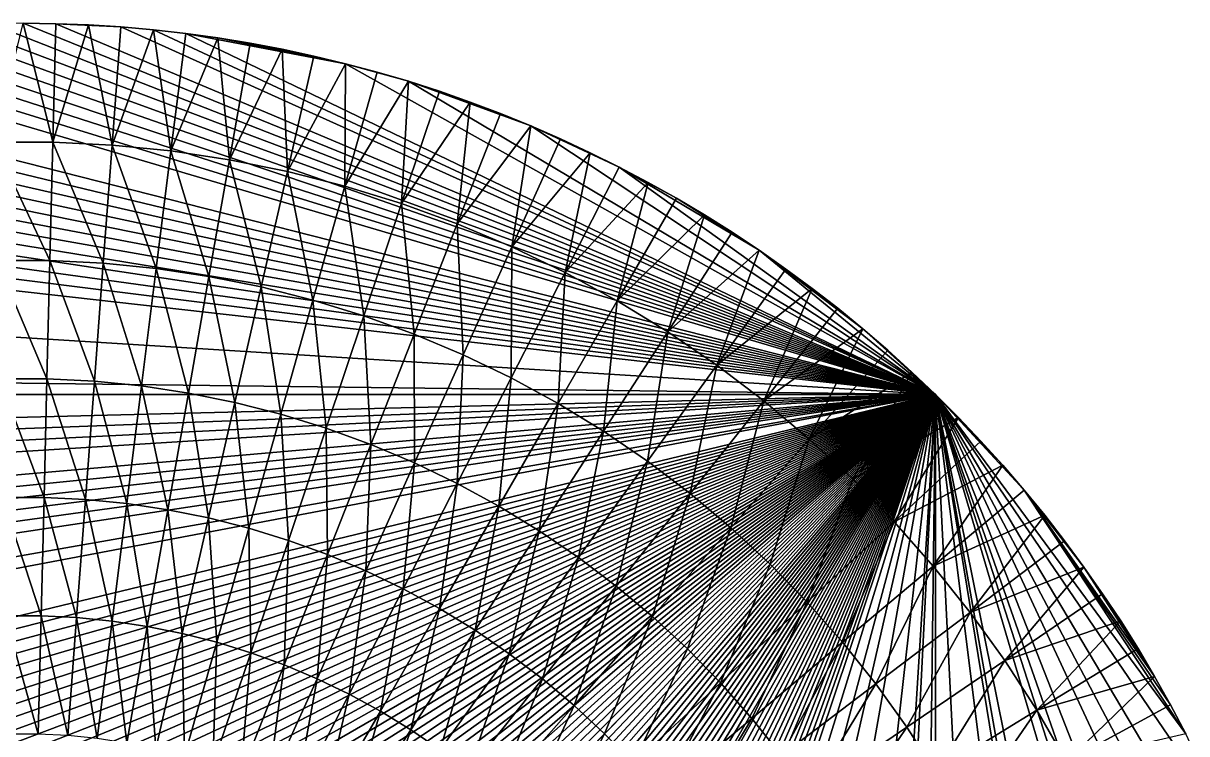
# Model space of a CAD drawing. Header units: millimetres. Extents: x -260 to 430, y -260 to 260.
# Drawn here: x 0 to 231.6, y 118.6 to 260 of the extents above; entities that cross this region are included whole.
import ezdxf

# ---------------------------------------------------------------- set-up
doc = ezdxf.new("R2010")
doc.units = ezdxf.units.MM
doc.header["$MEASUREMENT"] = 0
doc.layers.add('MESH_3D', color=2, linetype='CONTINUOUS')

msp = doc.modelspace()

# ---------------------------------------------------------------- linework, layer by layer
at = {"layer": 'MESH_3D'}
for points in [[(181.54, 186.13, 2950), (-12.96, 259.68, 2950), (-19.43, 259.27, 2950)], [(181.54, 186.13, 2950), (-6.48, 259.92, 2950), (-12.96, 259.68, 2950)], [(181.54, 186.13, 2950), (0, 260, 2950), (-6.48, 259.92, 2950)], [(-5.89, 236.36, 2285.71), (0, 260, 2300), (5.89, 236.36, 2285.71)], [(5.89, 236.36, 2285.71), (0, 260, 2300), (6.48, 259.92, 2300)], [(0, 260, 2950), (6.48, 259.92, 2300), (0, 260, 2300)], [(0, 260, 2950), (6.48, 259.92, 2950), (6.48, 259.92, 2300)], [(181.54, 186.13, 2950), (6.48, 259.92, 2950), (0, 260, 2950)], [(5.89, 236.36, 2285.71), (6.48, 259.92, 2300), (12.96, 259.68, 2300)], [(5.89, 236.36, 2285.71), (12.96, 259.68, 2300), (17.67, 235.77, 2285.71)], [(6.48, 259.92, 2950), (12.96, 259.68, 2300), (6.48, 259.92, 2300)], [(6.48, 259.92, 2950), (12.96, 259.68, 2950), (12.96, 259.68, 2300)], [(19.43, 259.27, 2950), (12.96, 259.68, 2950), (6.48, 259.92, 2950)], [(181.54, 186.13, 2950), (19.43, 259.27, 2950), (6.48, 259.92, 2950)], [(17.67, 235.77, 2285.71), (12.96, 259.68, 2300), (19.43, 259.27, 2300)], [(12.96, 259.68, 2950), (19.43, 259.27, 2300), (12.96, 259.68, 2300)], [(12.96, 259.68, 2950), (19.43, 259.27, 2950), (19.43, 259.27, 2300)], [(181.54, 186.13, 2950), (-38.75, 257.1, 2950), (-45.15, 256.05, 2950)], [(181.54, 186.13, 2950), (-32.33, 257.98, 2950), (-38.75, 257.1, 2950)], [(181.54, 186.13, 2950), (-25.89, 258.71, 2950), (-32.33, 257.98, 2950)], [(181.54, 186.13, 2950), (-19.43, 259.27, 2950), (-25.89, 258.71, 2950)], [(17.67, 235.77, 2285.71), (19.43, 259.27, 2300), (25.89, 258.71, 2300)], [(17.67, 235.77, 2285.71), (25.89, 258.71, 2300), (29.4, 234.59, 2285.71)], [(19.43, 259.27, 2950), (25.89, 258.71, 2300), (19.43, 259.27, 2300)], [(19.43, 259.27, 2950), (25.89, 258.71, 2950), (25.89, 258.71, 2300)], [(181.54, 186.13, 2950), (25.89, 258.71, 2950), (19.43, 259.27, 2950)], [(29.4, 234.59, 2285.71), (25.89, 258.71, 2300), (32.33, 257.98, 2300)], [(25.89, 258.71, 2950), (32.33, 257.98, 2300), (25.89, 258.71, 2300)], [(25.89, 258.71, 2950), (32.33, 257.98, 2950), (32.33, 257.98, 2300)], [(181.54, 186.13, 2950), (32.33, 257.98, 2950), (25.89, 258.71, 2950)], [(29.4, 234.59, 2285.71), (32.33, 257.98, 2300), (38.75, 257.1, 2300)], [(29.4, 234.59, 2285.71), (38.75, 257.1, 2300), (41.06, 232.84, 2285.71)], [(32.33, 257.98, 2950), (38.75, 257.1, 2300), (32.33, 257.98, 2300)], [(32.33, 257.98, 2950), (38.75, 257.1, 2950), (38.75, 257.1, 2300)], [(64.16, 251.96, 2950), (38.75, 257.1, 2950), (32.33, 257.98, 2950)], [(181.54, 186.13, 2950), (64.16, 251.96, 2950), (32.33, 257.98, 2950)], [(41.06, 232.84, 2285.71), (38.75, 257.1, 2300), (45.15, 256.05, 2300)], [(45.15, 256.05, 2950), (45.15, 256.05, 2300), (38.75, 257.1, 2300)], [(38.75, 257.1, 2950), (45.15, 256.05, 2950), (38.75, 257.1, 2300)], [(64.16, 251.96, 2950), (45.15, 256.05, 2950), (38.75, 257.1, 2950)], [(181.54, 186.13, 2950), (-51.52, 254.84, 2950), (-70.42, 250.28, 2950)], [(181.54, 186.13, 2950), (-45.15, 256.05, 2950), (-51.52, 254.84, 2950)], [(41.06, 232.84, 2285.71), (45.15, 256.05, 2300), (51.52, 254.84, 2300)], [(41.06, 232.84, 2285.71), (51.52, 254.84, 2300), (52.61, 230.5, 2285.71)], [(45.15, 256.05, 2950), (51.52, 254.84, 2300), (45.15, 256.05, 2300)], [(45.15, 256.05, 2950), (51.52, 254.84, 2950), (51.52, 254.84, 2300)], [(64.16, 251.96, 2950), (51.52, 254.84, 2950), (45.15, 256.05, 2950)], [(52.61, 230.5, 2285.71), (51.52, 254.84, 2300), (57.86, 253.48, 2300)], [(57.86, 253.48, 2950), (57.86, 253.48, 2300), (51.52, 254.84, 2300)], [(51.52, 254.84, 2950), (57.86, 253.48, 2950), (51.52, 254.84, 2300)], [(64.16, 251.96, 2950), (57.86, 253.48, 2950), (51.52, 254.84, 2950)], [(52.61, 230.5, 2285.71), (57.86, 253.48, 2300), (64.16, 251.96, 2300)], [(57.86, 253.48, 2950), (64.16, 251.96, 2300), (57.86, 253.48, 2300)], [(57.86, 253.48, 2950), (64.16, 251.96, 2950), (64.16, 251.96, 2300)], [(181.54, 186.13, 2950), (-70.42, 250.28, 2950), (-76.64, 248.45, 2950)], [(52.61, 230.5, 2285.71), (64.16, 251.96, 2300), (64.03, 227.59, 2285.71)], [(64.03, 227.59, 2285.71), (64.16, 251.96, 2300), (70.42, 250.28, 2300)], [(64.03, 227.59, 2285.71), (70.42, 250.28, 2300), (76.64, 248.45, 2300)], [(64.16, 251.96, 2950), (70.42, 250.28, 2300), (64.16, 251.96, 2300)], [(64.16, 251.96, 2950), (70.42, 250.28, 2950), (70.42, 250.28, 2300)], [(76.64, 248.45, 2950), (70.42, 250.28, 2950), (64.16, 251.96, 2950)], [(181.54, 186.13, 2950), (76.64, 248.45, 2950), (64.16, 251.96, 2950)], [(70.42, 250.28, 2950), (76.64, 248.45, 2300), (70.42, 250.28, 2300)], [(70.42, 250.28, 2950), (76.64, 248.45, 2950), (76.64, 248.45, 2300)], [(181.54, 186.13, 2950), (-76.64, 248.45, 2950), (-82.81, 246.46, 2950)], [(64.03, 227.59, 2285.71), (76.64, 248.45, 2300), (75.3, 224.12, 2285.71)], [(75.3, 224.12, 2285.71), (76.64, 248.45, 2300), (82.81, 246.46, 2300)], [(82.81, 246.46, 2950), (82.81, 246.46, 2300), (76.64, 248.45, 2300)], [(76.64, 248.45, 2950), (82.81, 246.46, 2950), (76.64, 248.45, 2300)], [(88.93, 244.32, 2950), (82.81, 246.46, 2950), (76.64, 248.45, 2950)], [(94.99, 242.03, 2950), (88.93, 244.32, 2950), (76.64, 248.45, 2950)], [(100.99, 239.58, 2950), (94.99, 242.03, 2950), (76.64, 248.45, 2950)], [(181.54, 186.13, 2950), (100.99, 239.58, 2950), (76.64, 248.45, 2950)], [(181.54, 186.13, 2950), (-82.81, 246.46, 2950), (-88.93, 244.32, 2950)], [(75.3, 224.12, 2285.71), (82.81, 246.46, 2300), (88.93, 244.32, 2300)], [(88.93, 244.32, 2950), (88.93, 244.32, 2300), (82.81, 246.46, 2300)], [(82.81, 246.46, 2950), (88.93, 244.32, 2950), (82.81, 246.46, 2300)], [(181.54, 186.13, 2950), (-88.93, 244.32, 2950), (-94.99, 242.03, 2950)], [(75.3, 224.12, 2285.71), (88.93, 244.32, 2300), (86.38, 220.09, 2285.71)], [(86.38, 220.09, 2285.71), (88.93, 244.32, 2300), (94.99, 242.03, 2300)], [(88.93, 244.32, 2950), (94.99, 242.03, 2950), (94.99, 242.03, 2300)], [(88.93, 244.32, 2950), (94.99, 242.03, 2300), (88.93, 244.32, 2300)], [(181.54, 186.13, 2950), (-94.99, 242.03, 2950), (-100.99, 239.58, 2950)], [(86.38, 220.09, 2285.71), (94.99, 242.03, 2300), (100.99, 239.58, 2300)], [(94.99, 242.03, 2950), (100.99, 239.58, 2950), (100.99, 239.58, 2300)], [(94.99, 242.03, 2950), (100.99, 239.58, 2300), (94.99, 242.03, 2300)], [(181.54, 186.13, 2950), (-100.99, 239.58, 2950), (-106.93, 236.99, 2950)], [(86.38, 220.09, 2285.71), (100.99, 239.58, 2300), (97.24, 215.51, 2285.71)], [(97.24, 215.51, 2285.71), (100.99, 239.58, 2300), (106.93, 236.99, 2300)], [(100.99, 239.58, 2950), (106.93, 236.99, 2950), (106.93, 236.99, 2300)], [(100.99, 239.58, 2950), (106.93, 236.99, 2300), (100.99, 239.58, 2300)], [(112.81, 234.25, 2950), (106.93, 236.99, 2950), (100.99, 239.58, 2950)], [(118.61, 231.37, 2950), (112.81, 234.25, 2950), (100.99, 239.58, 2950)], [(181.54, 186.13, 2950), (118.61, 231.37, 2950), (100.99, 239.58, 2950)], [(181.54, 186.13, 2950), (-106.93, 236.99, 2950), (-112.81, 234.25, 2950)], [(-5.89, 236.36, 2285.71), (5.89, 236.36, 2285.71), (5.31, 212.79, 2271.43)], [(-5.89, 236.36, 2285.71), (5.31, 212.79, 2271.43), (-5.31, 212.79, 2271.43)], [(5.89, 236.36, 2285.71), (15.91, 212.26, 2271.43), (5.31, 212.79, 2271.43)], [(5.89, 236.36, 2285.71), (17.67, 235.77, 2285.71), (15.91, 212.26, 2271.43)], [(97.24, 215.51, 2285.71), (106.93, 236.99, 2300), (112.81, 234.25, 2300)], [(106.93, 236.99, 2950), (112.81, 234.25, 2950), (112.81, 234.25, 2300)], [(106.93, 236.99, 2950), (112.81, 234.25, 2300), (106.93, 236.99, 2300)], [(181.54, 186.13, 2950), (-112.81, 234.25, 2950), (-118.61, 231.37, 2950)], [(17.67, 235.77, 2285.71), (26.47, 211.21, 2271.43), (15.91, 212.26, 2271.43)], [(17.67, 235.77, 2285.71), (29.4, 234.59, 2285.71), (26.47, 211.21, 2271.43)], [(29.4, 234.59, 2285.71), (36.96, 209.62, 2271.43), (26.47, 211.21, 2271.43)], [(29.4, 234.59, 2285.71), (41.06, 232.84, 2285.71), (36.96, 209.62, 2271.43)], [(97.24, 215.51, 2285.71), (112.81, 234.25, 2300), (107.86, 210.39, 2285.71)], [(107.86, 210.39, 2285.71), (112.81, 234.25, 2300), (118.61, 231.37, 2300)], [(112.81, 234.25, 2950), (118.61, 231.37, 2950), (118.61, 231.37, 2300)], [(112.81, 234.25, 2950), (118.61, 231.37, 2300), (112.81, 234.25, 2300)], [(41.06, 232.84, 2285.71), (47.37, 207.52, 2271.43), (36.96, 209.62, 2271.43)], [(41.06, 232.84, 2285.71), (52.61, 230.5, 2285.71), (47.37, 207.52, 2271.43)], [(181.54, 186.13, 2950), (-118.61, 231.37, 2950), (-124.35, 228.34, 2950)], [(52.61, 230.5, 2285.71), (57.65, 204.9, 2271.43), (47.37, 207.52, 2271.43)], [(52.61, 230.5, 2285.71), (64.03, 227.59, 2285.71), (57.65, 204.9, 2271.43)], [(107.86, 210.39, 2285.71), (118.61, 231.37, 2300), (124.35, 228.34, 2300)], [(118.61, 231.37, 2950), (124.35, 228.34, 2950), (124.35, 228.34, 2300)], [(118.61, 231.37, 2950), (124.35, 228.34, 2300), (118.61, 231.37, 2300)], [(130, 225.17, 2950), (124.35, 228.34, 2950), (118.61, 231.37, 2950)], [(146.46, 214.82, 2950), (130, 225.17, 2950), (118.61, 231.37, 2950)], [(181.54, 186.13, 2950), (146.46, 214.82, 2950), (118.61, 231.37, 2950)], [(181.54, 186.13, 2950), (-124.35, 228.34, 2950), (-130, 225.17, 2950)], [(64.03, 227.59, 2285.71), (67.79, 201.77, 2271.43), (57.65, 204.9, 2271.43)], [(64.03, 227.59, 2285.71), (75.3, 224.12, 2285.71), (67.79, 201.77, 2271.43)], [(107.86, 210.39, 2285.71), (124.35, 228.34, 2300), (118.21, 204.75, 2285.71)], [(118.21, 204.75, 2285.71), (124.35, 228.34, 2300), (130, 225.17, 2300)], [(124.35, 228.34, 2950), (130, 225.17, 2950), (130, 225.17, 2300)], [(124.35, 228.34, 2950), (130, 225.17, 2300), (124.35, 228.34, 2300)], [(181.54, 186.13, 2950), (-130, 225.17, 2950), (-135.57, 221.86, 2950)], [(118.21, 204.75, 2285.71), (130, 225.17, 2300), (135.57, 221.86, 2300)], [(130, 225.17, 2950), (135.57, 221.86, 2950), (135.57, 221.86, 2300)], [(130, 225.17, 2950), (135.57, 221.86, 2300), (130, 225.17, 2300)], [(141.06, 218.41, 2950), (135.57, 221.86, 2950), (130, 225.17, 2950)], [(146.46, 214.82, 2950), (141.06, 218.41, 2950), (130, 225.17, 2950)], [(75.3, 224.12, 2285.71), (77.77, 198.14, 2271.43), (67.79, 201.77, 2271.43)], [(75.3, 224.12, 2285.71), (86.38, 220.09, 2285.71), (77.77, 198.14, 2271.43)], [(181.54, 186.13, 2950), (-135.57, 221.86, 2950), (-156.99, 207.25, 2950)], [(86.38, 220.09, 2285.71), (87.55, 194.02, 2271.43), (77.77, 198.14, 2271.43)], [(86.38, 220.09, 2285.71), (97.24, 215.51, 2285.71), (87.55, 194.02, 2271.43)], [(118.21, 204.75, 2285.71), (135.57, 221.86, 2300), (128.27, 198.61, 2285.71)], [(128.27, 198.61, 2285.71), (135.57, 221.86, 2300), (141.06, 218.41, 2300)], [(135.57, 221.86, 2950), (141.06, 218.41, 2950), (141.06, 218.41, 2300)], [(135.57, 221.86, 2950), (141.06, 218.41, 2300), (135.57, 221.86, 2300)], [(128.27, 198.61, 2285.71), (141.06, 218.41, 2300), (146.46, 214.82, 2300)], [(141.06, 218.41, 2950), (146.46, 214.82, 2300), (141.06, 218.41, 2300)], [(141.06, 218.41, 2950), (146.46, 214.82, 2950), (146.46, 214.82, 2300)], [(97.24, 215.51, 2285.71), (97.11, 189.42, 2271.43), (87.55, 194.02, 2271.43)], [(97.24, 215.51, 2285.71), (107.86, 210.39, 2285.71), (97.11, 189.42, 2271.43)], [(128.27, 198.61, 2285.71), (146.46, 214.82, 2300), (138.01, 191.97, 2285.71)], [(138.01, 191.97, 2285.71), (146.46, 214.82, 2300), (151.77, 211.1, 2300)], [(146.46, 214.82, 2950), (151.77, 211.1, 2300), (146.46, 214.82, 2300)], [(146.46, 214.82, 2950), (151.77, 211.1, 2950), (151.77, 211.1, 2300)], [(156.99, 207.25, 2950), (151.77, 211.1, 2950), (146.46, 214.82, 2950)], [(167.12, 199.17, 2950), (156.99, 207.25, 2950), (146.46, 214.82, 2950)], [(181.54, 186.13, 2950), (167.12, 199.17, 2950), (146.46, 214.82, 2950)], [(-5.31, 212.79, 2271.43), (5.31, 212.79, 2271.43), (4.72, 189.23, 2257.14)], [(-5.31, 212.79, 2271.43), (4.72, 189.23, 2257.14), (-4.72, 189.23, 2257.14)], [(5.31, 212.79, 2271.43), (14.15, 188.76, 2257.14), (4.72, 189.23, 2257.14)], [(5.31, 212.79, 2271.43), (15.91, 212.26, 2271.43), (14.15, 188.76, 2257.14)], [(15.91, 212.26, 2271.43), (23.54, 187.82, 2257.14), (14.15, 188.76, 2257.14)], [(15.91, 212.26, 2271.43), (26.47, 211.21, 2271.43), (23.54, 187.82, 2257.14)], [(26.47, 211.21, 2271.43), (32.87, 186.41, 2257.14), (23.54, 187.82, 2257.14)], [(26.47, 211.21, 2271.43), (36.96, 209.62, 2271.43), (32.87, 186.41, 2257.14)], [(138.01, 191.97, 2285.71), (151.77, 211.1, 2300), (156.99, 207.25, 2300)], [(151.77, 211.1, 2950), (156.99, 207.25, 2300), (151.77, 211.1, 2300)], [(151.77, 211.1, 2950), (156.99, 207.25, 2950), (156.99, 207.25, 2300)], [(36.96, 209.62, 2271.43), (42.12, 184.54, 2257.14), (32.87, 186.41, 2257.14)], [(36.96, 209.62, 2271.43), (47.37, 207.52, 2271.43), (42.12, 184.54, 2257.14)], [(107.86, 210.39, 2285.71), (106.43, 184.34, 2271.43), (97.11, 189.42, 2271.43)], [(107.86, 210.39, 2285.71), (118.21, 204.75, 2285.71), (106.43, 184.34, 2271.43)], [(181.54, 186.13, 2950), (-156.99, 207.25, 2950), (-176.84, 190.59, 2950)], [(47.37, 207.52, 2271.43), (51.27, 182.21, 2257.14), (42.12, 184.54, 2257.14)], [(47.37, 207.52, 2271.43), (57.65, 204.9, 2271.43), (51.27, 182.21, 2257.14)], [(138.01, 191.97, 2285.71), (156.99, 207.25, 2300), (147.41, 184.85, 2285.71)], [(147.41, 184.85, 2285.71), (156.99, 207.25, 2300), (162.11, 203.28, 2300)], [(156.99, 207.25, 2950), (162.11, 203.28, 2300), (156.99, 207.25, 2300)], [(156.99, 207.25, 2950), (162.11, 203.28, 2950), (162.11, 203.28, 2300)], [(167.12, 199.17, 2950), (162.11, 203.28, 2950), (156.99, 207.25, 2950)], [(57.65, 204.9, 2271.43), (60.28, 179.43, 2257.14), (51.27, 182.21, 2257.14)], [(57.65, 204.9, 2271.43), (67.79, 201.77, 2271.43), (60.28, 179.43, 2257.14)], [(118.21, 204.75, 2285.71), (115.48, 178.81, 2271.43), (106.43, 184.34, 2271.43)], [(118.21, 204.75, 2285.71), (128.27, 198.61, 2285.71), (115.48, 178.81, 2271.43)], [(67.79, 201.77, 2271.43), (69.15, 176.2, 2257.14), (60.28, 179.43, 2257.14)], [(67.79, 201.77, 2271.43), (77.77, 198.14, 2271.43), (69.15, 176.2, 2257.14)], [(147.41, 184.85, 2285.71), (162.11, 203.28, 2300), (167.12, 199.17, 2300)], [(162.11, 203.28, 2950), (167.12, 199.17, 2300), (162.11, 203.28, 2300)], [(162.11, 203.28, 2950), (167.12, 199.17, 2950), (167.12, 199.17, 2300)], [(147.41, 184.85, 2285.71), (167.12, 199.17, 2300), (156.44, 177.27, 2285.71)], [(156.44, 177.27, 2285.71), (167.12, 199.17, 2300), (172.04, 194.94, 2300)], [(172.04, 194.94, 2950), (172.04, 194.94, 2300), (167.12, 199.17, 2300)], [(167.12, 199.17, 2950), (172.04, 194.94, 2950), (167.12, 199.17, 2300)], [(181.54, 186.13, 2950), (172.04, 194.94, 2950), (167.12, 199.17, 2950)], [(77.77, 198.14, 2271.43), (77.85, 172.54, 2257.14), (69.15, 176.2, 2257.14)], [(77.77, 198.14, 2271.43), (87.55, 194.02, 2271.43), (77.85, 172.54, 2257.14)], [(128.27, 198.61, 2285.71), (124.25, 172.83, 2271.43), (115.48, 178.81, 2271.43)], [(128.27, 198.61, 2285.71), (138.01, 191.97, 2285.71), (124.25, 172.83, 2271.43)], [(156.44, 177.27, 2285.71), (172.04, 194.94, 2300), (176.84, 190.59, 2300)], [(176.84, 190.59, 2950), (176.84, 190.59, 2300), (172.04, 194.94, 2300)], [(172.04, 194.94, 2950), (176.84, 190.59, 2950), (172.04, 194.94, 2300)], [(181.54, 186.13, 2950), (176.84, 190.59, 2950), (172.04, 194.94, 2950)], [(87.55, 194.02, 2271.43), (86.35, 168.44, 2257.14), (77.85, 172.54, 2257.14)], [(87.55, 194.02, 2271.43), (97.11, 189.42, 2271.43), (86.35, 168.44, 2257.14)], [(181.54, 186.13, 2950), (-176.84, 190.59, 2950), (-181.54, 186.13, 2950)], [(138.01, 191.97, 2285.71), (132.71, 166.42, 2271.43), (124.25, 172.83, 2271.43)], [(138.01, 191.97, 2285.71), (147.41, 184.85, 2285.71), (132.71, 166.42, 2271.43)], [(156.44, 177.27, 2285.71), (176.84, 190.59, 2300), (165.08, 169.25, 2285.71)], [(165.08, 169.25, 2285.71), (176.84, 190.59, 2300), (181.54, 186.13, 2300)], [(181.54, 186.13, 2950), (181.54, 186.13, 2300), (176.84, 190.59, 2300)], [(176.84, 190.59, 2950), (181.54, 186.13, 2950), (176.84, 190.59, 2300)], [(-4.72, 189.23, 2257.14), (4.72, 189.23, 2257.14), (4.13, 165.66, 2242.86)], [(-4.72, 189.23, 2257.14), (4.13, 165.66, 2242.86), (-4.13, 165.66, 2242.86)], [(4.72, 189.23, 2257.14), (12.38, 165.25, 2242.86), (4.13, 165.66, 2242.86)], [(4.72, 189.23, 2257.14), (14.15, 188.76, 2257.14), (12.38, 165.25, 2242.86)], [(14.15, 188.76, 2257.14), (20.61, 164.43, 2242.86), (12.38, 165.25, 2242.86)], [(14.15, 188.76, 2257.14), (23.54, 187.82, 2257.14), (20.61, 164.43, 2242.86)], [(23.54, 187.82, 2257.14), (28.78, 163.2, 2242.86), (20.61, 164.43, 2242.86)], [(23.54, 187.82, 2257.14), (32.87, 186.41, 2257.14), (28.78, 163.2, 2242.86)], [(97.11, 189.42, 2271.43), (94.64, 163.93, 2257.14), (86.35, 168.44, 2257.14)], [(97.11, 189.42, 2271.43), (106.43, 184.34, 2271.43), (94.64, 163.93, 2257.14)], [(181.54, 186.13, 2950), (-259.92, 6.48, 2950), (-260, 0, 2950)], [(181.54, 186.13, 2950), (-260, 0, 2950), (-259.92, -6.48, 2950)], [(181.54, 186.13, 2950), (-259.68, 12.96, 2950), (-259.92, 6.48, 2950)], [(181.54, 186.13, 2950), (-259.92, -6.48, 2950), (-259.68, -12.96, 2950)], [(181.54, 186.13, 2950), (-259.27, 19.43, 2950), (-259.68, 12.96, 2950)], [(181.54, 186.13, 2950), (-259.68, -12.96, 2950), (-259.27, -19.43, 2950)], [(181.54, 186.13, 2950), (-258.71, 25.89, 2950), (-259.27, 19.43, 2950)], [(181.54, 186.13, 2950), (-259.27, -19.43, 2950), (-258.71, -25.89, 2950)], [(181.54, 186.13, 2950), (-257.98, 32.33, 2950), (-258.71, 25.89, 2950)], [(181.54, 186.13, 2950), (-258.71, -25.89, 2950), (-257.98, -32.33, 2950)], [(181.54, 186.13, 2950), (-257.1, 38.75, 2950), (-257.98, 32.33, 2950)], [(181.54, 186.13, 2950), (-257.98, -32.33, 2950), (-257.1, -38.75, 2950)], [(181.54, 186.13, 2950), (-256.05, 45.15, 2950), (-257.1, 38.75, 2950)], [(181.54, 186.13, 2950), (-257.1, -38.75, 2950), (-256.05, -45.15, 2950)], [(181.54, 186.13, 2950), (-254.84, 51.52, 2950), (-256.05, 45.15, 2950)], [(181.54, 186.13, 2950), (-256.05, -45.15, 2950), (-254.84, -51.52, 2950)], [(181.54, 186.13, 2950), (-253.48, 57.86, 2950), (-254.84, 51.52, 2950)], [(181.54, 186.13, 2950), (-254.84, -51.52, 2950), (-253.48, -57.86, 2950)], [(181.54, 186.13, 2950), (-251.96, 64.16, 2950), (-253.48, 57.86, 2950)], [(181.54, 186.13, 2950), (-253.48, -57.86, 2950), (-251.96, -64.16, 2950)], [(181.54, 186.13, 2950), (-250.28, 70.42, 2950), (-251.96, 64.16, 2950)], [(181.54, 186.13, 2950), (-251.96, -64.16, 2950), (-250.28, -70.42, 2950)], [(181.54, 186.13, 2950), (-248.45, 76.64, 2950), (-250.28, 70.42, 2950)], [(181.54, 186.13, 2950), (-250.28, -70.42, 2950), (-248.45, -76.64, 2950)], [(181.54, 186.13, 2950), (-246.46, 82.81, 2950), (-248.45, 76.64, 2950)], [(181.54, 186.13, 2950), (-248.45, -76.64, 2950), (-246.46, -82.81, 2950)], [(181.54, 186.13, 2950), (-246.46, -82.81, 2950), (-244.32, -88.93, 2950)], [(181.54, 186.13, 2950), (-236.99, 106.93, 2950), (-246.46, 82.81, 2950)], [(181.54, 186.13, 2950), (-244.32, -88.93, 2950), (-242.03, -94.99, 2950)], [(181.54, 186.13, 2950), (-242.03, -94.99, 2950), (-239.58, -100.99, 2950)], [(181.54, 186.13, 2950), (-239.58, -100.99, 2950), (-236.99, -106.93, 2950)], [(181.54, 186.13, 2950), (-234.25, 112.81, 2950), (-236.99, 106.93, 2950)], [(181.54, 186.13, 2950), (-236.99, -106.93, 2950), (-234.25, -112.81, 2950)], [(181.54, 186.13, 2950), (-234.25, -112.81, 2950), (-231.37, -118.61, 2950)], [(181.54, 186.13, 2950), (-228.34, 124.35, 2950), (-234.25, 112.81, 2950)], [(181.54, 186.13, 2950), (-231.37, -118.61, 2950), (-228.34, -124.35, 2950)], [(181.54, 186.13, 2950), (-225.17, 130, 2950), (-228.34, 124.35, 2950)], [(181.54, 186.13, 2950), (-228.34, -124.35, 2950), (-225.17, -130, 2950)], [(181.54, 186.13, 2950), (-221.86, 135.57, 2950), (-225.17, 130, 2950)], [(181.54, 186.13, 2950), (-225.17, -130, 2950), (-221.86, -135.57, 2950)], [(181.54, 186.13, 2950), (-218.41, 141.06, 2950), (-221.86, 135.57, 2950)], [(181.54, 186.13, 2950), (-221.86, -135.57, 2950), (-218.41, -141.06, 2950)], [(181.54, 186.13, 2950), (-214.82, 146.46, 2950), (-218.41, 141.06, 2950)], [(181.54, 186.13, 2950), (-218.41, -141.06, 2950), (-214.82, -146.46, 2950)], [(181.54, 186.13, 2950), (-211.1, 151.77, 2950), (-214.82, 146.46, 2950)], [(181.54, 186.13, 2950), (-214.82, -146.46, 2950), (-211.1, -151.77, 2950)], [(181.54, 186.13, 2950), (-211.1, -151.77, 2950), (-207.25, -156.99, 2950)], [(181.54, 186.13, 2950), (-203.28, 162.11, 2950), (-211.1, 151.77, 2950)], [(181.54, 186.13, 2950), (-207.25, -156.99, 2950), (-203.28, -162.11, 2950)], [(181.54, 186.13, 2950), (-199.17, 167.12, 2950), (-203.28, 162.11, 2950)], [(181.54, 186.13, 2950), (-203.28, -162.11, 2950), (-199.17, -167.12, 2950)], [(181.54, 186.13, 2950), (-194.94, 172.04, 2950), (-199.17, 167.12, 2950)], [(181.54, 186.13, 2950), (-199.17, -167.12, 2950), (-194.94, -172.04, 2950)], [(181.54, 186.13, 2950), (-190.59, 176.84, 2950), (-194.94, 172.04, 2950)], [(181.54, 186.13, 2950), (-194.94, -172.04, 2950), (-190.59, -176.84, 2950)], [(181.54, 186.13, 2950), (-190.59, -176.84, 2950), (-186.13, -181.54, 2950)], [(181.54, 186.13, 2950), (-181.54, 186.13, 2950), (-190.59, 176.84, 2950)], [(181.54, 186.13, 2950), (-186.13, -181.54, 2950), (-181.54, -186.13, 2950)], [(181.54, 186.13, 2950), (-181.54, -186.13, 2950), (-176.84, -190.59, 2950)], [(181.54, 186.13, 2950), (-176.84, -190.59, 2950), (-172.04, -194.94, 2950)], [(181.54, 186.13, 2950), (-172.04, -194.94, 2950), (-167.12, -199.17, 2950)], [(181.54, 186.13, 2950), (-167.12, -199.17, 2950), (-162.11, -203.28, 2950)], [(181.54, 186.13, 2950), (-162.11, -203.28, 2950), (-156.99, -207.25, 2950)], [(181.54, 186.13, 2950), (-156.99, -207.25, 2950), (-151.77, -211.1, 2950)], [(181.54, 186.13, 2950), (-151.77, -211.1, 2950), (-146.46, -214.82, 2950)], [(181.54, 186.13, 2950), (-146.46, -214.82, 2950), (-141.06, -218.41, 2950)], [(181.54, 186.13, 2950), (-141.06, -218.41, 2950), (-135.57, -221.86, 2950)], [(181.54, 186.13, 2950), (-135.57, -221.86, 2950), (-130, -225.17, 2950)], [(181.54, 186.13, 2950), (-130, -225.17, 2950), (-124.35, -228.34, 2950)], [(181.54, 186.13, 2950), (-124.35, -228.34, 2950), (-118.61, -231.37, 2950)], [(181.54, 186.13, 2950), (-118.61, -231.37, 2950), (-112.81, -234.25, 2950)], [(181.54, 186.13, 2950), (-112.81, -234.25, 2950), (-106.93, -236.99, 2950)], [(181.54, 186.13, 2950), (-106.93, -236.99, 2950), (-100.99, -239.58, 2950)], [(181.54, 186.13, 2950), (-100.99, -239.58, 2950), (-94.99, -242.03, 2950)], [(181.54, 186.13, 2950), (-94.99, -242.03, 2950), (-88.93, -244.32, 2950)], [(181.54, 186.13, 2950), (-88.93, -244.32, 2950), (-82.81, -246.46, 2950)], [(181.54, 186.13, 2950), (-82.81, -246.46, 2950), (-76.64, -248.45, 2950)], [(181.54, 186.13, 2950), (-76.64, -248.45, 2950), (-70.42, -250.28, 2950)], [(181.54, 186.13, 2950), (-70.42, -250.28, 2950), (-64.16, -251.96, 2950)], [(181.54, 186.13, 2950), (-64.16, -251.96, 2950), (-57.86, -253.48, 2950)], [(181.54, 186.13, 2950), (-57.86, -253.48, 2950), (-51.52, -254.84, 2950)], [(181.54, 186.13, 2950), (-51.52, -254.84, 2950), (-45.15, -256.05, 2950)], [(181.54, 186.13, 2950), (-45.15, -256.05, 2950), (-38.75, -257.1, 2950)], [(181.54, 186.13, 2950), (-38.75, -257.1, 2950), (-32.33, -257.98, 2950)], [(181.54, 186.13, 2950), (-32.33, -257.98, 2950), (-25.89, -258.71, 2950)], [(181.54, 186.13, 2950), (-25.89, -258.71, 2950), (-19.43, -259.27, 2950)], [(181.54, 186.13, 2950), (-19.43, -259.27, 2950), (-12.96, -259.68, 2950)], [(181.54, 186.13, 2950), (-12.96, -259.68, 2950), (-6.48, -259.92, 2950)], [(181.54, 186.13, 2950), (-6.48, -259.92, 2950), (0, -260, 2950)], [(181.54, 186.13, 2950), (0, -260, 2950), (6.48, -259.92, 2950)], [(181.54, 186.13, 2950), (6.48, -259.92, 2950), (12.96, -259.68, 2950)], [(181.54, 186.13, 2950), (12.96, -259.68, 2950), (19.43, -259.27, 2950)], [(181.54, 186.13, 2950), (19.43, -259.27, 2950), (25.89, -258.71, 2950)], [(181.54, 186.13, 2950), (25.89, -258.71, 2950), (32.33, -257.98, 2950)], [(32.87, 186.41, 2257.14), (36.87, 161.56, 2242.86), (28.78, 163.2, 2242.86)], [(181.54, 186.13, 2950), (32.33, -257.98, 2950), (45.15, -256.05, 2950)], [(32.87, 186.41, 2257.14), (42.12, 184.54, 2257.14), (36.87, 161.56, 2242.86)], [(181.54, 186.13, 2950), (45.15, -256.05, 2950), (64.16, -251.96, 2950)], [(181.54, 186.13, 2950), (64.16, -251.96, 2950), (82.81, -246.46, 2950)], [(181.54, 186.13, 2950), (82.81, -246.46, 2950), (106.93, -236.99, 2950)], [(181.54, 186.13, 2950), (106.93, -236.99, 2950), (135.57, -221.86, 2950)], [(181.54, 186.13, 2950), (135.57, -221.86, 2950), (156.99, -207.25, 2950)], [(181.54, 186.13, 2950), (156.99, -207.25, 2950), (162.11, -203.28, 2950)], [(181.54, 186.13, 2950), (162.11, -203.28, 2950), (176.84, -190.59, 2950)], [(165.08, 169.25, 2285.71), (181.54, 186.13, 2300), (186.13, 181.54, 2300)], [(181.54, 186.13, 2950), (176.84, -190.59, 2950), (181.54, -186.13, 2950)], [(181.54, 186.13, 2950), (186.13, 181.54, 2300), (181.54, 186.13, 2300)], [(181.54, 186.13, 2950), (186.13, 181.54, 2950), (186.13, 181.54, 2300)], [(181.54, 186.13, 2950), (199.17, 167.12, 2950), (194.94, 172.04, 2950)], [(181.54, 186.13, 2950), (194.94, 172.04, 2950), (190.59, 176.84, 2950)], [(181.54, 186.13, 2950), (190.59, 176.84, 2950), (186.13, 181.54, 2950)], [(181.54, 186.13, 2950), (231.37, -118.61, 2950), (234.25, -112.81, 2950)], [(181.54, 186.13, 2950), (253.48, -57.86, 2950), (256.05, -45.15, 2950)], [(181.54, 186.13, 2950), (256.05, -45.15, 2950), (257.98, -32.33, 2950)], [(181.54, 186.13, 2950), (250.28, 70.42, 2950), (239.58, 100.99, 2950)], [(181.54, 186.13, 2950), (199.17, -167.12, 2950), (221.86, -135.57, 2950)], [(181.54, 186.13, 2950), (181.54, -186.13, 2950), (199.17, -167.12, 2950)], [(181.54, 186.13, 2950), (221.86, -135.57, 2950), (231.37, -118.61, 2950)], [(181.54, 186.13, 2950), (234.25, -112.81, 2950), (239.58, -100.99, 2950)], [(181.54, 186.13, 2950), (239.58, -100.99, 2950), (253.48, -57.86, 2950)], [(181.54, 186.13, 2950), (256.05, 45.15, 2950), (250.28, 70.42, 2950)], [(181.54, 186.13, 2950), (257.98, -32.33, 2950), (259.68, -12.96, 2950)], [(181.54, 186.13, 2950), (259.27, 19.43, 2950), (256.05, 45.15, 2950)], [(181.54, 186.13, 2950), (259.68, -12.96, 2950), (259.27, 19.43, 2950)], [(181.54, 186.13, 2950), (239.58, 100.99, 2950), (231.37, 118.61, 2950)], [(181.54, 186.13, 2950), (231.37, 118.61, 2950), (199.17, 167.12, 2950)], [(42.12, 184.54, 2257.14), (44.88, 159.52, 2242.86), (36.87, 161.56, 2242.86)], [(42.12, 184.54, 2257.14), (51.27, 182.21, 2257.14), (44.88, 159.52, 2242.86)], [(106.43, 184.34, 2271.43), (102.7, 159, 2257.14), (94.64, 163.93, 2257.14)], [(106.43, 184.34, 2271.43), (115.48, 178.81, 2271.43), (102.7, 159, 2257.14)], [(147.41, 184.85, 2285.71), (140.84, 159.6, 2271.43), (132.71, 166.42, 2271.43)], [(147.41, 184.85, 2285.71), (156.44, 177.27, 2285.71), (140.84, 159.6, 2271.43)], [(51.27, 182.21, 2257.14), (52.78, 157.09, 2242.86), (44.88, 159.52, 2242.86)], [(51.27, 182.21, 2257.14), (60.28, 179.43, 2257.14), (52.78, 157.09, 2242.86)], [(165.08, 169.25, 2285.71), (186.13, 181.54, 2300), (173.31, 160.81, 2285.71)], [(173.31, 160.81, 2285.71), (186.13, 181.54, 2300), (190.59, 176.84, 2300)], [(190.59, 176.84, 2950), (190.59, 176.84, 2300), (186.13, 181.54, 2300)], [(186.13, 181.54, 2950), (190.59, 176.84, 2950), (186.13, 181.54, 2300)], [(60.28, 179.43, 2257.14), (60.54, 154.26, 2242.86), (52.78, 157.09, 2242.86)], [(60.28, 179.43, 2257.14), (69.15, 176.2, 2257.14), (60.54, 154.26, 2242.86)], [(115.48, 178.81, 2271.43), (110.49, 153.69, 2257.14), (102.7, 159, 2257.14)], [(115.48, 178.81, 2271.43), (124.25, 172.83, 2271.43), (110.49, 153.69, 2257.14)], [(69.15, 176.2, 2257.14), (68.16, 151.05, 2242.86), (60.54, 154.26, 2242.86)], [(69.15, 176.2, 2257.14), (77.85, 172.54, 2257.14), (68.16, 151.05, 2242.86)], [(156.44, 177.27, 2285.71), (148.62, 152.38, 2271.43), (140.84, 159.6, 2271.43)], [(156.44, 177.27, 2285.71), (165.08, 169.25, 2285.71), (148.62, 152.38, 2271.43)], [(173.31, 160.81, 2285.71), (190.59, 176.84, 2300), (194.94, 172.04, 2300)], [(194.94, 172.04, 2950), (194.94, 172.04, 2300), (190.59, 176.84, 2300)], [(190.59, 176.84, 2950), (194.94, 172.04, 2950), (190.59, 176.84, 2300)], [(77.85, 172.54, 2257.14), (75.6, 147.46, 2242.86), (68.16, 151.05, 2242.86)], [(77.85, 172.54, 2257.14), (86.35, 168.44, 2257.14), (75.6, 147.46, 2242.86)], [(124.25, 172.83, 2271.43), (118.02, 147.99, 2257.14), (110.49, 153.69, 2257.14)], [(124.25, 172.83, 2271.43), (132.71, 166.42, 2271.43), (118.02, 147.99, 2257.14)], [(173.31, 160.81, 2285.71), (194.94, 172.04, 2300), (181.11, 151.97, 2285.71)], [(181.11, 151.97, 2285.71), (194.94, 172.04, 2300), (199.17, 167.12, 2300)], [(194.94, 172.04, 2950), (199.17, 167.12, 2300), (194.94, 172.04, 2300)], [(194.94, 172.04, 2950), (199.17, 167.12, 2950), (199.17, 167.12, 2300)], [(165.08, 169.25, 2285.71), (156.04, 144.78, 2271.43), (148.62, 152.38, 2271.43)], [(165.08, 169.25, 2285.71), (173.31, 160.81, 2285.71), (156.04, 144.78, 2271.43)], [(86.35, 168.44, 2257.14), (82.86, 143.51, 2242.86), (75.6, 147.46, 2242.86)], [(86.35, 168.44, 2257.14), (94.64, 163.93, 2257.14), (82.86, 143.51, 2242.86)], [(181.11, 151.97, 2285.71), (199.17, 167.12, 2300), (203.28, 162.11, 2300)], [(199.17, 167.12, 2950), (203.28, 162.11, 2300), (199.17, 167.12, 2300)], [(199.17, 167.12, 2950), (203.28, 162.11, 2950), (203.28, 162.11, 2300)], [(199.17, 167.12, 2950), (231.37, 118.61, 2950), (228.34, 124.35, 2950)], [(199.17, 167.12, 2950), (228.34, 124.35, 2950), (225.17, 130, 2950)], [(199.17, 167.12, 2950), (211.1, 151.77, 2950), (207.25, 156.99, 2950)], [(199.17, 167.12, 2950), (207.25, 156.99, 2950), (203.28, 162.11, 2950)], [(199.17, 167.12, 2950), (225.17, 130, 2950), (211.1, 151.77, 2950)], [(-4.13, 165.66, 2242.86), (4.13, 165.66, 2242.86), (3.54, 142.1, 2228.57)], [(-4.13, 165.66, 2242.86), (3.54, 142.1, 2228.57), (-3.54, 142.1, 2228.57)], [(4.13, 165.66, 2242.86), (10.62, 141.75, 2228.57), (3.54, 142.1, 2228.57)], [(4.13, 165.66, 2242.86), (12.38, 165.25, 2242.86), (10.62, 141.75, 2228.57)], [(12.38, 165.25, 2242.86), (17.67, 141.04, 2228.57), (10.62, 141.75, 2228.57)], [(12.38, 165.25, 2242.86), (20.61, 164.43, 2242.86), (17.67, 141.04, 2228.57)], [(20.61, 164.43, 2242.86), (24.68, 139.98, 2228.57), (17.67, 141.04, 2228.57)], [(20.61, 164.43, 2242.86), (28.78, 163.2, 2242.86), (24.68, 139.98, 2228.57)], [(132.71, 166.42, 2271.43), (125.25, 141.92, 2257.14), (118.02, 147.99, 2257.14)], [(132.71, 166.42, 2271.43), (140.84, 159.6, 2271.43), (125.25, 141.92, 2257.14)], [(28.78, 163.2, 2242.86), (31.63, 138.58, 2228.57), (24.68, 139.98, 2228.57)], [(28.78, 163.2, 2242.86), (36.87, 161.56, 2242.86), (31.63, 138.58, 2228.57)], [(94.64, 163.93, 2257.14), (89.91, 139.2, 2242.86), (82.86, 143.51, 2242.86)], [(94.64, 163.93, 2257.14), (102.7, 159, 2257.14), (89.91, 139.2, 2242.86)], [(181.11, 151.97, 2285.71), (203.28, 162.11, 2300), (188.46, 142.76, 2285.71)], [(188.46, 142.76, 2285.71), (203.28, 162.11, 2300), (207.25, 156.99, 2300)], [(207.25, 156.99, 2950), (207.25, 156.99, 2300), (203.28, 162.11, 2300)], [(203.28, 162.11, 2950), (207.25, 156.99, 2950), (203.28, 162.11, 2300)], [(36.87, 161.56, 2242.86), (38.5, 136.83, 2228.57), (31.63, 138.58, 2228.57)], [(36.87, 161.56, 2242.86), (44.88, 159.52, 2242.86), (38.5, 136.83, 2228.57)], [(173.31, 160.81, 2285.71), (163.06, 136.82, 2271.43), (156.04, 144.78, 2271.43)], [(173.31, 160.81, 2285.71), (181.11, 151.97, 2285.71), (163.06, 136.82, 2271.43)], [(44.88, 159.52, 2242.86), (45.27, 134.74, 2228.57), (38.5, 136.83, 2228.57)], [(44.88, 159.52, 2242.86), (52.78, 157.09, 2242.86), (45.27, 134.74, 2228.57)], [(102.7, 159, 2257.14), (96.73, 134.55, 2242.86), (89.91, 139.2, 2242.86)], [(102.7, 159, 2257.14), (110.49, 153.69, 2257.14), (96.73, 134.55, 2242.86)], [(140.84, 159.6, 2271.43), (132.17, 135.5, 2257.14), (125.25, 141.92, 2257.14)], [(140.84, 159.6, 2271.43), (148.62, 152.38, 2271.43), (132.17, 135.5, 2257.14)], [(52.78, 157.09, 2242.86), (51.93, 132.32, 2228.57), (45.27, 134.74, 2228.57)], [(52.78, 157.09, 2242.86), (60.54, 154.26, 2242.86), (51.93, 132.32, 2228.57)], [(188.46, 142.76, 2285.71), (207.25, 156.99, 2300), (211.1, 151.77, 2300)], [(207.25, 156.99, 2950), (211.1, 151.77, 2300), (207.25, 156.99, 2300)], [(207.25, 156.99, 2950), (211.1, 151.77, 2950), (211.1, 151.77, 2300)], [(60.54, 154.26, 2242.86), (58.46, 129.56, 2228.57), (51.93, 132.32, 2228.57)], [(60.54, 154.26, 2242.86), (68.16, 151.05, 2242.86), (58.46, 129.56, 2228.57)], [(110.49, 153.69, 2257.14), (103.32, 129.56, 2242.86), (96.73, 134.55, 2242.86)], [(110.49, 153.69, 2257.14), (118.02, 147.99, 2257.14), (103.32, 129.56, 2242.86)], [(68.16, 151.05, 2242.86), (64.85, 126.49, 2228.57), (58.46, 129.56, 2228.57)], [(68.16, 151.05, 2242.86), (75.6, 147.46, 2242.86), (64.85, 126.49, 2228.57)], [(148.62, 152.38, 2271.43), (138.76, 128.75, 2257.14), (132.17, 135.5, 2257.14)], [(148.62, 152.38, 2271.43), (156.04, 144.78, 2271.43), (138.76, 128.75, 2257.14)], [(181.11, 151.97, 2285.71), (169.68, 128.52, 2271.43), (163.06, 136.82, 2271.43)], [(181.11, 151.97, 2285.71), (188.46, 142.76, 2285.71), (169.68, 128.52, 2271.43)], [(188.46, 142.76, 2285.71), (211.1, 151.77, 2300), (195.35, 133.18, 2285.71)], [(195.35, 133.18, 2285.71), (211.1, 151.77, 2300), (214.82, 146.46, 2300)], [(214.82, 146.46, 2950), (214.82, 146.46, 2300), (211.1, 151.77, 2300)], [(211.1, 151.77, 2950), (214.82, 146.46, 2950), (211.1, 151.77, 2300)], [(211.1, 151.77, 2950), (225.17, 130, 2950), (221.86, 135.57, 2950)], [(211.1, 151.77, 2950), (221.86, 135.57, 2950), (214.82, 146.46, 2950)], [(75.6, 147.46, 2242.86), (71.07, 123.1, 2228.57), (64.85, 126.49, 2228.57)], [(75.6, 147.46, 2242.86), (82.86, 143.51, 2242.86), (71.07, 123.1, 2228.57)], [(118.02, 147.99, 2257.14), (109.65, 124.25, 2242.86), (103.32, 129.56, 2242.86)], [(118.02, 147.99, 2257.14), (125.25, 141.92, 2257.14), (109.65, 124.25, 2242.86)], [(195.35, 133.18, 2285.71), (214.82, 146.46, 2300), (218.41, 141.06, 2300)], [(218.41, 141.06, 2950), (218.41, 141.06, 2300), (214.82, 146.46, 2300)], [(214.82, 146.46, 2950), (218.41, 141.06, 2950), (214.82, 146.46, 2300)], [(214.82, 146.46, 2950), (221.86, 135.57, 2950), (218.41, 141.06, 2950)], [(156.04, 144.78, 2271.43), (145, 121.67, 2257.14), (138.76, 128.75, 2257.14)], [(156.04, 144.78, 2271.43), (163.06, 136.82, 2271.43), (145, 121.67, 2257.14)], [(-3.54, 142.1, 2228.57), (2.96, 118.53, 2214.29), (-2.96, 118.53, 2214.29)], [(-3.54, 142.1, 2228.57), (3.54, 142.1, 2228.57), (2.96, 118.53, 2214.29)], [(3.54, 142.1, 2228.57), (8.86, 118.24, 2214.29), (2.96, 118.53, 2214.29)], [(3.54, 142.1, 2228.57), (10.62, 141.75, 2228.57), (8.86, 118.24, 2214.29)], [(10.62, 141.75, 2228.57), (14.74, 117.65, 2214.29), (8.86, 118.24, 2214.29)], [(10.62, 141.75, 2228.57), (17.67, 141.04, 2228.57), (14.74, 117.65, 2214.29)], [(82.86, 143.51, 2242.86), (77.12, 119.4, 2228.57), (71.07, 123.1, 2228.57)], [(82.86, 143.51, 2242.86), (89.91, 139.2, 2242.86), (77.12, 119.4, 2228.57)], [(125.25, 141.92, 2257.14), (115.71, 118.63, 2242.86), (109.65, 124.25, 2242.86)], [(125.25, 141.92, 2257.14), (132.17, 135.5, 2257.14), (115.71, 118.63, 2242.86)], [(188.46, 142.76, 2285.71), (175.87, 119.91, 2271.43), (169.68, 128.52, 2271.43)], [(188.46, 142.76, 2285.71), (195.35, 133.18, 2285.71), (175.87, 119.91, 2271.43)], [(17.67, 141.04, 2228.57), (20.59, 116.77, 2214.29), (14.74, 117.65, 2214.29)], [(17.67, 141.04, 2228.57), (24.68, 139.98, 2228.57), (20.59, 116.77, 2214.29)], [(24.68, 139.98, 2228.57), (26.38, 115.6, 2214.29), (20.59, 116.77, 2214.29)], [(24.68, 139.98, 2228.57), (31.63, 138.58, 2228.57), (26.38, 115.6, 2214.29)], [(89.91, 139.2, 2242.86), (82.97, 115.41, 2228.57), (77.12, 119.4, 2228.57)], [(89.91, 139.2, 2242.86), (96.73, 134.55, 2242.86), (82.97, 115.41, 2228.57)], [(195.35, 133.18, 2285.71), (218.41, 141.06, 2300), (201.74, 123.28, 2285.71)], [(201.74, 123.28, 2285.71), (218.41, 141.06, 2300), (221.86, 135.57, 2300)], [(218.41, 141.06, 2950), (221.86, 135.57, 2300), (218.41, 141.06, 2300)], [(218.41, 141.06, 2950), (221.86, 135.57, 2950), (221.86, 135.57, 2300)], [(31.63, 138.58, 2228.57), (32.11, 114.14, 2214.29), (26.38, 115.6, 2214.29)], [(31.63, 138.58, 2228.57), (38.5, 136.83, 2228.57), (32.11, 114.14, 2214.29)], [(38.5, 136.83, 2228.57), (37.76, 112.4, 2214.29), (32.11, 114.14, 2214.29)], [(38.5, 136.83, 2228.57), (45.27, 134.74, 2228.57), (37.76, 112.4, 2214.29)], [(163.06, 136.82, 2271.43), (150.89, 114.29, 2257.14), (145, 121.67, 2257.14)], [(163.06, 136.82, 2271.43), (169.68, 128.52, 2271.43), (150.89, 114.29, 2257.14)], [(45.27, 134.74, 2228.57), (43.32, 110.38, 2214.29), (37.76, 112.4, 2214.29)], [(45.27, 134.74, 2228.57), (51.93, 132.32, 2228.57), (43.32, 110.38, 2214.29)], [(96.73, 134.55, 2242.86), (88.62, 111.13, 2228.57), (82.97, 115.41, 2228.57)], [(96.73, 134.55, 2242.86), (103.32, 129.56, 2242.86), (88.62, 111.13, 2228.57)], [(132.17, 135.5, 2257.14), (121.48, 112.71, 2242.86), (115.71, 118.63, 2242.86)], [(132.17, 135.5, 2257.14), (138.76, 128.75, 2257.14), (121.48, 112.71, 2242.86)], [(201.74, 123.28, 2285.71), (221.86, 135.57, 2300), (225.17, 130, 2300)], [(221.86, 135.57, 2950), (225.17, 130, 2300), (221.86, 135.57, 2300)], [(221.86, 135.57, 2950), (225.17, 130, 2950), (225.17, 130, 2300)], [(51.93, 132.32, 2228.57), (48.77, 108.08, 2214.29), (43.32, 110.38, 2214.29)], [(51.93, 132.32, 2228.57), (58.46, 129.56, 2228.57), (48.77, 108.08, 2214.29)], [(195.35, 133.18, 2285.71), (181.63, 110.99, 2271.43), (175.87, 119.91, 2271.43)], [(195.35, 133.18, 2285.71), (201.74, 123.28, 2285.71), (181.63, 110.99, 2271.43)], [(201.74, 123.28, 2285.71), (225.17, 130, 2300), (207.64, 113.07, 2285.71)], [(207.64, 113.07, 2285.71), (225.17, 130, 2300), (228.34, 124.35, 2300)], [(228.34, 124.35, 2950), (228.34, 124.35, 2300), (225.17, 130, 2300)], [(225.17, 130, 2950), (228.34, 124.35, 2950), (225.17, 130, 2300)], [(58.46, 129.56, 2228.57), (54.09, 105.51, 2214.29), (48.77, 108.08, 2214.29)], [(58.46, 129.56, 2228.57), (64.85, 126.49, 2228.57), (54.09, 105.51, 2214.29)], [(103.32, 129.56, 2242.86), (94.05, 106.58, 2228.57), (88.62, 111.13, 2228.57)], [(103.32, 129.56, 2242.86), (109.65, 124.25, 2242.86), (94.05, 106.58, 2228.57)], [(138.76, 128.75, 2257.14), (126.94, 106.52, 2242.86), (121.48, 112.71, 2242.86)], [(138.76, 128.75, 2257.14), (145, 121.67, 2257.14), (126.94, 106.52, 2242.86)], [(169.68, 128.52, 2271.43), (156.4, 106.63, 2257.14), (150.89, 114.29, 2257.14)], [(169.68, 128.52, 2271.43), (175.87, 119.91, 2271.43), (156.4, 106.63, 2257.14)], [(64.85, 126.49, 2228.57), (59.29, 102.69, 2214.29), (54.09, 105.51, 2214.29)], [(64.85, 126.49, 2228.57), (71.07, 123.1, 2228.57), (59.29, 102.69, 2214.29)], [(71.07, 123.1, 2228.57), (64.33, 99.6, 2214.29), (59.29, 102.69, 2214.29)], [(71.07, 123.1, 2228.57), (77.12, 119.4, 2228.57), (64.33, 99.6, 2214.29)], [(109.65, 124.25, 2242.86), (99.25, 101.76, 2228.57), (94.05, 106.58, 2228.57)], [(109.65, 124.25, 2242.86), (115.71, 118.63, 2242.86), (99.25, 101.76, 2228.57)], [(201.74, 123.28, 2285.71), (186.94, 101.8, 2271.43), (181.63, 110.99, 2271.43)], [(201.74, 123.28, 2285.71), (207.64, 113.07, 2285.71), (186.94, 101.8, 2271.43)], [(207.64, 113.07, 2285.71), (228.34, 124.35, 2300), (231.37, 118.61, 2300)], [(228.34, 124.35, 2950), (231.37, 118.61, 2300), (228.34, 124.35, 2300)], [(228.34, 124.35, 2950), (231.37, 118.61, 2950), (231.37, 118.61, 2300)], [(145, 121.67, 2257.14), (132.1, 100.06, 2242.86), (126.94, 106.52, 2242.86)], [(145, 121.67, 2257.14), (150.89, 114.29, 2257.14), (132.1, 100.06, 2242.86)], [(77.12, 119.4, 2228.57), (69.22, 96.27, 2214.29), (64.33, 99.6, 2214.29)], [(77.12, 119.4, 2228.57), (82.97, 115.41, 2228.57), (69.22, 96.27, 2214.29)], [(115.71, 118.63, 2242.86), (104.2, 96.68, 2228.57), (99.25, 101.76, 2228.57)], [(115.71, 118.63, 2242.86), (121.48, 112.71, 2242.86), (104.2, 96.68, 2228.57)], [(175.87, 119.91, 2271.43), (161.52, 98.7, 2257.14), (156.4, 106.63, 2257.14)], [(175.87, 119.91, 2271.43), (181.63, 110.99, 2271.43), (161.52, 98.7, 2257.14)]]:
    msp.add_3dface(points, dxfattribs=at)

doc.saveas('drawing.dxf')
